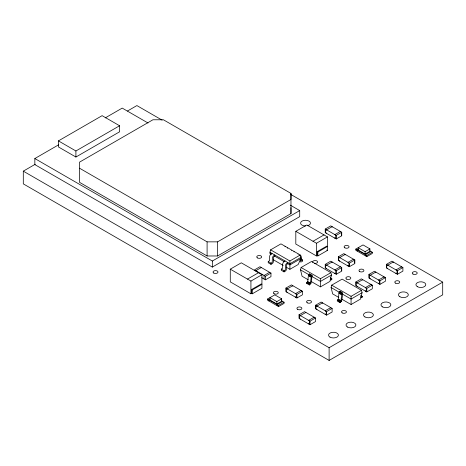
<?xml version="1.0" encoding="UTF-8"?>
<svg xmlns="http://www.w3.org/2000/svg" width="466" height="466" viewBox="0 0 466 466"><rect width="100%" height="100%" fill="white"/><g stroke="black" fill="none" stroke-linecap="round" stroke-linejoin="round"><path stroke-width="0.7" d="M290.976 213.603L290.976 193.425L163.409 119.774L152.924 119.774L79.529 162.151L79.529 182.328L207.096 255.98L217.581 255.98L290.976 213.603L290.976 207.551M290.976 193.425L290.976 199.477L217.581 241.854L207.096 241.854L79.529 168.203M320.48 286.864L329.94 281.4L331.483 275.045L330.907 272.662L320.48 278.68L320.48 286.864L311.276 281.551M351.061 304.519L360.521 299.055L362.065 292.7L361.488 290.318L351.061 296.341L351.061 304.519L341.858 299.207M312.022 276.396L311.038 283.404L309.459 284.982L306.71 283.392L306.71 282.6L307.688 281.749L308.44 275.29L309.424 273.88M309.977 274.194L312.179 275.47L311.189 276.88L310.42 283.41L309.459 284.184L306.71 282.6M337.291 300.255L338.269 299.411L338.986 293.149C339.341 289.916 344.001 292.479 341.735 294.739L340.85 301.333L340.04 301.846L337.291 300.255L337.291 301.048L340.04 302.638L341.619 301.059L342.76 293.918M308.207 279.781L302.073 276.239L300.529 269.884L301.106 267.496L311.533 261.478L330.907 272.662M338.788 297.436L332.654 293.895L331.11 287.539L331.687 285.151L342.114 279.134L361.488 290.318M270.496 254.611L269.948 252.222L270.606 249.84L280.951 243.864L300.244 255.007L300.902 258.578L298.153 264.537L289.899 269.307L286.211 267.175M58.431 140.889L102.118 115.667L119.593 125.756L119.593 131.808L75.906 157.03L58.431 146.941L58.431 140.889L75.906 150.978L119.593 125.756M290.271 205.127L299.714 210.58L299.714 216.632L212.339 267.076L34.839 164.597L34.839 158.545L58.722 144.751M105.24 117.898L122.214 108.1L148.019 122.995M290.737 194.404L442.7 282.134L442.7 294.844L329.113 360.422L23.3 183.866L23.3 171.156L35.224 164.271M127.474 111.013L136.888 105.578L162.11 120.135M34.839 158.545L212.339 261.024L299.714 210.58M230.28 269.167L241.289 262.812L261.933 274.724L261.933 288.233L252.298 293.796L251.611 293.394L250.924 293.796L230.28 281.878L230.28 269.167L250.924 281.08L261.933 274.724M295.811 231.334L306.82 224.979L327.464 236.891L327.464 250.399L317.829 255.956L317.142 255.56L316.455 255.956L295.811 244.044L295.811 231.334L316.455 243.246L327.464 236.891M272.01 253.417L271.096 253.958A2.435 1.404 -60 0 0 269.616 256.527L269.587 260.651L268.224 261.56L268.224 262.748L270.979 264.339L272.179 263.645A1.701 0.984 -60 0 0 273.385 261.56L273.385 257.785A0.973 0.559 -60 0 1 274.072 256.591L274.759 256.195L284.476 261.805M325.227 229.045L330.732 225.87L341.735 232.225L341.735 235.802L336.231 238.976L325.227 232.621L325.227 229.045L336.231 235.406L341.735 232.225M261.333 267.525L255.828 270.705L255.828 271.101M268.224 261.56L270.979 263.15L272.226 262.416L272.365 258.117A2.435 1.404 -60 0 1 273.851 255.549L274.759 255.007L274.759 256.195M247.481 279.093L258.49 272.738M313.012 241.26L324.021 234.905M285.081 260.966L284.167 261.508A2.435 1.404 -60 0 0 282.687 264.071L282.664 268.171L281.295 269.103L281.295 270.297L284.05 271.888L285.25 271.189A1.701 0.984 -60 0 0 286.456 269.103L286.456 265.335A0.973 0.559 -60 0 1 287.143 264.14L287.831 263.744L289.899 264.933L300.902 258.578M270.606 249.84L289.899 260.977L300.244 255.007M270.962 273.088L259.958 266.733L254.453 269.907L265.457 276.262L270.962 273.088L270.962 276.658L265.457 279.839L261.723 277.684M300.902 257.389L289.899 263.744L269.948 252.222M281.295 269.103L284.05 270.694L285.297 269.965L285.437 265.661A2.435 1.404 -60 0 1 286.922 263.092L287.831 262.55L287.831 263.744M300.215 259.906L300.215 261.164A1.701 0.984 -60 0 0 301.42 261.857L302.626 261.164L302.626 259.97L301.257 260.611L301.234 256.539A2.435 1.404 -60 0 0 299.976 255.607M251.611 289.502L261.24 283.94L261.933 284.342L252.298 289.899L251.611 289.502L251.611 293.394M317.142 251.669L326.771 246.106L327.464 246.502L317.829 252.065L317.142 251.669L317.142 255.56M325.227 264.362L330.732 261.181L341.735 267.536L341.735 271.113L336.231 274.288L325.227 267.933L325.227 264.362L336.231 270.717L341.735 267.536M338.333 256.795L343.838 253.615L354.842 259.97L354.842 263.546L349.337 266.721L338.333 260.366L338.333 256.795L349.337 263.15L354.842 259.97M285.908 288.07L291.413 284.889L302.417 291.244L302.417 294.821L296.912 298.001L285.908 291.646L285.908 288.07L296.912 294.425L302.417 291.244M281.516 300.733L284.068 302.207L284.068 303.395L278.563 306.576L267.56 300.221L267.56 299.026L274.783 294.856L281.662 298.828L281.662 301.211L276.845 303.995L269.965 300.022L269.965 297.64L276.845 301.607L281.662 298.828M369.765 250.79L372.317 252.263L372.317 253.457L366.812 256.632L355.808 250.277L355.808 249.089L363.031 244.918L369.911 248.891L369.911 251.273L365.094 254.052L358.214 250.079L358.214 247.696L365.094 251.669L369.911 248.891M270.158 299.114L268.934 299.824L268.934 301.013M358.406 249.176L357.183 249.881L357.183 251.075M306.71 283.392L307.356 283.019M340.361 266.744L334.856 269.919L335.887 270.915L335.887 273.693L334.856 273.099L334.856 273.495M282.693 301.409L277.188 304.589L277.188 305.778M370.942 251.471L365.437 254.646L365.437 255.84M267.56 299.026L278.563 305.381L284.068 302.207M331.483 275.045L320.48 281.4L311.748 276.361M355.808 249.089L366.812 255.444L372.317 252.263M330.167 279.548L330.714 280.124L331.839 279.606L331.839 278.814L330.883 279.146L330.586 277.025M299.015 314.806L304.519 311.626L315.523 317.981L315.523 321.557L310.018 324.738L299.015 318.377L299.015 314.806L310.018 321.161L315.523 317.981M315.616 305.218L321.121 302.044L332.124 308.399L332.124 311.975L326.619 315.15L315.616 308.795L315.616 305.218L326.619 311.573L332.124 308.399M355.808 282.017L361.313 278.837L372.317 285.192L372.317 288.769L366.812 291.943L355.808 285.588L355.808 282.017L366.812 288.372L372.317 285.192M368.915 274.451L374.419 271.27L385.423 277.625L385.423 281.202L379.918 284.377L368.915 278.021L368.915 274.451L379.918 280.806L385.423 277.625M386.39 264.362L391.894 261.181L402.898 267.536L402.898 271.113L397.393 274.288L386.39 267.933L386.39 264.362L397.393 270.717L402.898 267.536M305.894 312.424L300.389 315.599L300.389 315.995L299.358 315.4L299.358 318.179L300.389 319.175M362.065 292.7L351.061 299.055L342.329 294.017M361.255 295.357L361.488 296.842L362.42 296.469L362.42 297.261L361.296 297.78L360.748 297.203M23.3 171.156L329.113 347.712L442.7 282.134M326.771 250.003L327.464 250.399M371.973 285.39L370.942 284.4L365.437 287.574L366.468 288.57L366.468 291.349L365.437 290.755L365.437 291.151M301.252 259.178L302.626 259.97M330.738 278.179L331.839 278.814M360.771 295.514L362.42 296.469M360.672 296.207L361.773 296.842M301.106 267.496L320.48 278.68M331.687 285.151L351.061 296.341M309.261 273.991L312.016 275.575M339.842 291.646L342.597 293.236M309.104 274.125L311.853 275.715M339.685 291.78L342.434 293.37M308.952 274.288L311.702 275.878M339.533 291.943L342.283 293.533M308.812 274.468L311.562 276.053M339.394 292.124L342.143 293.714M300.529 269.884L308.632 274.561M331.11 287.539L339.836 292.578M308.69 274.66L311.439 276.251M339.271 292.316L342.021 293.906M308.585 274.87L311.335 276.454M339.166 292.526L341.916 294.11M308.498 275.08L311.253 276.67M339.079 292.735L341.834 294.326M308.44 275.29L311.189 276.88M339.021 292.945L341.77 294.535M308.405 275.493L311.154 277.084M338.986 293.149L341.735 294.739M269.948 253.417L271.492 254.308M273.309 259.731L283.142 265.404M307.7 281.685L310.438 283.34M338.281 299.341L341.019 300.995M310.42 283.41L307.665 281.825L310.391 283.479M338.246 299.481L341.001 301.065M338.223 299.551L340.972 301.135M307.566 282.029L310.356 283.549M338.147 299.685L340.937 301.205M307.519 282.087L310.269 283.678M340.85 301.333L338.1 299.743L340.797 301.385M307.467 282.14L310.216 283.73M307.356 282.221L310.164 283.777M337.937 299.877L340.745 301.432M302.073 291.448L301.042 290.452L295.537 293.632L296.568 294.623L296.568 297.401L295.537 296.807L295.537 297.203M401.523 267.14L401.523 266.744L396.018 269.919L397.049 270.915L397.049 273.693L396.018 273.099L396.018 273.495M397.393 270.717L397.393 274.288M393.269 262.375L393.269 261.974L387.764 265.154L387.764 265.55L386.733 264.956L386.733 267.734L387.764 268.731M384.048 277.229L384.048 276.833L378.543 280.008L379.574 281.004L379.574 283.782L378.543 283.188L378.543 283.584M379.918 280.806L379.918 284.377M375.794 272.464L375.794 272.062L370.289 275.243L370.289 275.639L369.258 275.045L369.258 277.823L370.289 278.819M366.812 255.444L366.812 256.632M366.812 288.372L366.812 291.943M365.094 251.669L365.094 254.052M362.688 280.031L362.688 279.635L357.183 282.81L357.183 283.206L356.152 282.612L356.152 285.39L357.183 286.386M354.498 260.168L354.498 262.952M353.467 259.574L353.467 259.178L347.962 262.352L348.993 263.348L348.993 266.127L347.962 265.533L347.962 265.929M349.337 263.15L349.337 266.721M345.213 254.809L345.213 254.407L339.708 257.587L339.708 257.983L338.677 257.389L338.677 260.168L339.708 261.164M341.392 232.423L341.392 235.202M341.392 267.734L341.392 270.519M340.361 231.829L340.361 231.433L334.856 234.608L335.887 235.604L335.887 238.382L334.856 237.788L334.856 238.184M340.04 301.846L340.04 302.638M336.231 235.406L336.231 238.976M336.231 270.717L336.231 274.288M332.107 227.064L332.107 226.662L326.602 229.843L326.602 230.239L325.571 229.645L325.571 232.423L326.602 233.419M332.107 262.375L332.107 261.974L326.602 265.154L326.602 265.55L325.571 264.956L325.571 267.734L326.602 268.731M330.749 308.003L330.749 307.601L325.245 310.781L326.276 311.771L326.276 314.556L325.245 313.962L325.245 314.358M329.113 347.712L329.113 360.422M326.619 311.573L326.619 315.15M322.495 303.232L322.495 302.836L316.991 306.016L316.991 306.412L315.96 305.818L315.96 308.597L316.991 309.587M317.829 252.065L317.829 255.956M316.455 243.246L316.455 255.956M314.148 317.585L314.148 317.189L308.643 320.363L309.674 321.359L309.674 324.138L308.643 323.544L308.643 323.94M310.018 321.161L310.018 324.738M309.459 284.184L309.459 284.982M296.912 294.425L296.912 298.001M292.788 286.083L292.788 285.687L287.283 288.862L287.283 289.258L286.252 288.664L286.252 291.448L287.283 292.438M289.899 260.977L289.899 269.307M284.05 270.694L284.05 271.888M278.563 305.381L278.563 306.576M276.845 301.607L276.845 303.995M270.979 263.15L270.979 264.339M269.587 272.692L269.587 272.29L264.082 275.47L264.082 279.047M265.457 276.262L265.457 279.839M252.298 289.899L252.298 293.796M250.924 281.08L250.924 293.796M217.581 241.854L217.581 255.98M212.339 261.024L212.339 267.076M207.096 241.854L207.096 255.98M75.906 150.978L75.906 157.03M312.744 262.323A2.47 1.427 0 0 1 314.917 260.535A2.47 1.427 0 0 1 317.596 262.078A2.47 1.427 0 0 1 314.492 263.337M305.521 225.969A4.945 2.854 0 0 1 300.954 222.02A4.945 2.854 0 0 1 309.022 221.1A4.945 2.854 0 0 1 307.403 225.754M287.318 248.017A2.435 1.404 -60 0 1 287.673 248.128M284.924 246.543A2.435 1.404 -60 0 1 285.198 246.794M297.995 254.087A2.435 1.404 -60 0 1 298.141 254.197M293.854 251.791A2.435 1.404 -60 0 1 294.209 251.902M291.46 250.312A2.435 1.404 -60 0 1 291.605 250.423M359.694 271.538A2.47 1.427 0 0 0 363.83 270.903A2.47 1.427 0 0 0 360.8 269.156A2.47 1.427 0 0 0 359.694 271.538M395.517 283.142A2.47 1.427 0 0 0 399.653 282.507A2.47 1.427 0 0 0 396.624 280.759A2.47 1.427 0 0 0 395.517 283.142M257.465 257.919A2.47 1.427 0 0 0 261.601 257.279A2.47 1.427 0 0 0 258.572 255.531A2.47 1.427 0 0 0 257.465 257.919M213.778 273.053A2.47 1.427 0 0 0 217.913 272.412A2.47 1.427 0 0 0 214.884 270.664A2.47 1.427 0 0 0 213.778 273.053M274.066 293.737A2.47 1.427 0 0 0 278.202 293.097A2.47 1.427 0 0 0 275.173 291.349A2.47 1.427 0 0 0 274.066 293.737M344.84 247.83A2.47 1.427 0 0 0 348.976 247.19A2.47 1.427 0 0 0 345.947 245.442A2.47 1.427 0 0 0 344.84 247.83M346.588 279.111A2.47 1.427 0 0 0 350.723 278.47A2.47 1.427 0 0 0 347.694 276.722A2.47 1.427 0 0 0 346.588 279.111M412.993 274.06A2.47 1.427 0 0 0 417.128 273.425A2.47 1.427 0 0 0 414.099 271.678A2.47 1.427 0 0 0 412.993 274.06M297.658 309.377A2.47 1.427 0 0 0 301.793 308.737A2.47 1.427 0 0 0 298.764 306.989A2.47 1.427 0 0 0 297.658 309.377M342.219 312.907A2.47 1.427 0 0 0 346.355 312.267A2.47 1.427 0 0 0 343.325 310.519A2.47 1.427 0 0 0 342.219 312.907M307.269 302.818A2.47 1.427 0 0 0 311.405 302.178A2.47 1.427 0 0 0 308.375 300.43A2.47 1.427 0 0 0 307.269 302.818M417.361 286.677A4.945 2.854 0 0 0 425.633 285.396A4.945 2.854 0 0 0 419.575 281.901A4.945 2.854 0 0 0 417.361 286.677M399.886 296.766A4.945 2.854 0 0 0 408.158 295.485A4.945 2.854 0 0 0 402.1 291.99A4.945 2.854 0 0 0 399.886 296.766M382.411 306.855A4.945 2.854 0 0 0 390.683 305.574A4.945 2.854 0 0 0 384.625 302.079A4.945 2.854 0 0 0 382.411 306.855M364.936 316.944A4.945 2.854 0 0 0 373.208 315.663A4.945 2.854 0 0 0 367.15 312.168A4.945 2.854 0 0 0 364.936 316.944M347.461 327.033A4.945 2.854 0 0 0 355.733 325.751A4.945 2.854 0 0 0 349.675 322.256A4.945 2.854 0 0 0 347.461 327.033M329.986 337.122A4.945 2.854 0 0 0 338.258 335.84A4.945 2.854 0 0 0 332.2 332.345A4.945 2.854 0 0 0 329.986 337.122"/></g></svg>
